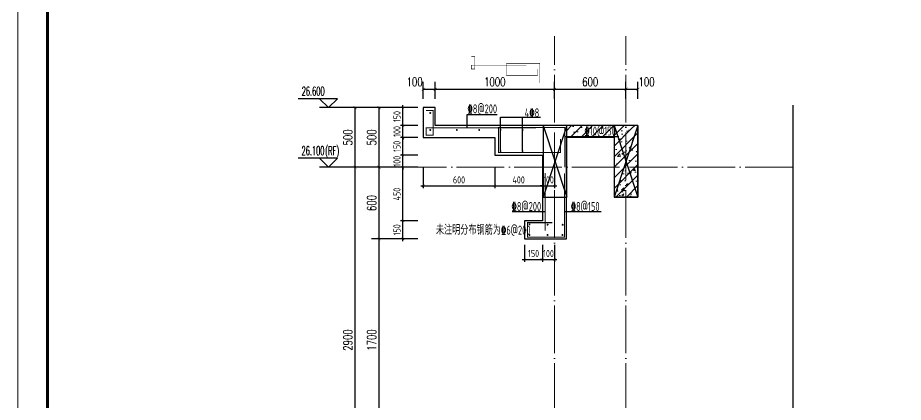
# Model space of a CAD drawing. Extents: x -1307975 to -76406, y -96289 to 379359.
# Drawn here: x -619278 to -611853, y 273608 to 276835 of the extents above; entities that cross this region are included whole.
import ezdxf

# ---------------------------------------------------------------- set-up
doc = ezdxf.new("R2010")
doc.units = 0
doc.header["$LTSCALE"] = 1000
doc.linetypes.add('DOTE', pattern=[2.42, 2, -0.2, 0.02, -0.2])
doc.layers.get('0').update_dxf_attribs({"linetype": 'CONTINUOUS'})
doc.layers.get('DEFPOINTS').update_dxf_attribs({"linetype": 'CONTINUOUS'})
for name, color, linetype in [('DIM', 2, 'CONTINUOUS'), ('DIM_ELEV', 3, 'CONTINUOUS'), ('DIM_SYMB', 3, 'CONTINUOUS'), ('PUB_DIM', 3, 'CONTINUOUS'), ('PUB_TEXT', 2, 'CONTINUOUS'), ('REIN', 6, 'CONTINUOUS'), ('S-大样-砼线', 7, 'CONTINUOUS'), ('S-引出线', 40, 'CONTINUOUS'), ('TEXT', 2, 'CONTINUOUS'), ('WALL', 5, 'CONTINUOUS')]:
    doc.layers.add(name, color=color, linetype=linetype)
for name, color, linetype, lineweight in [('DOTE', 19, 'DOTE', 9), ('PUB_HATCH', 8, 'CONTINUOUS', 9), ('图框', 9, 'CONTINUOUS', 18)]:
    doc.layers.add(name, color=color, linetype=linetype, lineweight=lineweight)
doc.styles.add('_TCH_DIM', font='SIMPLEX.shx', dxfattribs={"width": 0.7, "bigfont": 'GBCBIG.shx'})
doc.styles.add('_TCH_DIM_T3', font='SIMPLEX', dxfattribs={"width": 0.705882, "bigfont": 'GBCBIG'})
doc.styles.add('TSSD_DIMENSION', font='Tssdeng.shx', dxfattribs={"width": 0.7, "bigfont": 'tssdchn.shx'})
doc.styles.add('TSSD_REIN', font='tssdeng.shx', dxfattribs={"width": 0.7, "height": 300, "bigfont": 'tssdchn.shx'})
doc.dimstyles.new('_TCH_ARCH&&25', dxfattribs={"dimtxt": 74.375, "dimasz": 25, "dimexe": 62.5, "dimexo": 75, "dimgap": 25, "dimtad": 1, "dimdec": 0, "dimzin": 0, "dimdsep": 46, "dimtxsty": '_TCH_DIM_T3', "dimblk": 'ARCHTICK', "dimcen": 0.09, "dimclrt": 7, "dimazin": 0, "dimtfac": 1, "dimtdec": 0, "dimtix": 1, "dimtmove": 2, "dimatfit": 3, "dimldrblk": 'ARCHTICK', "dimfxl": 1, "dimtolj": 1, "dimtzin": 0, "dimarcsym": 0})
doc.dimstyles.new('TSSD_20_20', dxfattribs={"dimtxt": 60, "dimasz": 20, "dimexe": 20, "dimexo": 50, "dimgap": 20, "dimtad": 1, "dimdec": 0, "dimzin": 0, "dimdsep": 46, "dimtxsty": 'TSSD_DIMENSION', "dimblk": 'ARCHTICK', "dimblk1": 'ARCHTICK', "dimblk2": 'ARCHTICK', "dimcen": 0, "dimdle": 20, "dimclrt": 7, "dimadec": 0, "dimazin": 0, "dimtfac": 1, "dimtdec": 0, "dimtix": 1, "dimtmove": 2, "dimatfit": 3, "dimfxl": 1, "dimtolj": 1, "dimtzin": 0, "dimarcsym": 0})
pattern_1 = [(45, (-1182008.505, 426623.756), (-44.194174, 44.194174), []), (50, (-1182008.5, 426623.76), (179.315046, -15.688034), [18.75, -206.25]), (355, (-1182008.5, 426623.76), (-34.687833, 188.048033), [15, -165]), (100.4514, (-1181993.56, 426622.45), (144.627345, 172.359886), [15.93505, -175.28553]), (46.1842, (-1182008.5, 426673.76), (266.81026, -41.37975), [28.125, -309.375]), (96.6356, (-1181986.27, 426670.3), (233.66568, 243.52947), [23.90257, -262.92825]), (351.1842, (-1182008.5, 426673.76), (233.66549, 243.52965), [22.5, -247.5]), (21, (-1181983.5, 426661.26), (149.226763, -100.654723), [18.75, -206.25]), (326, (-1181983.5, 426661.26), (60.828833, 181.28751), [15, -165]), (71.4514, (-1181971.07, 426652.87), (210.055657, 80.632624), [15.93505, -175.28553]), (37.5, (-1182008.505, 426623.756), (3.039964, 83.2234635), [0, -163, 0, -167.5, 0, -165.625]), (7.5, (-1182008.505, 426623.76), (65.767384, 98.602928), [0, -95.5, 0, -159.25, 0, -63.125]), (327.5, (-1182064.255, 426623.756), (133.455609, -5.638718), [0, -62.5, 0, -195, 0, -258.75]), (317.5, (-1182089.25, 426623.76), (145.796542, 25.026246), [0, -81.25, 0, -129.5, 0, -183.75])]

# ---------------------------------------------------------------- blocks, each defined once
blk = doc.blocks.new('GFDDDDRG')
at = {"layer": '图框'}
blk.add_lwpolyline([(923310, -107437), (923310, -159999), (893610, -159999), (893610, -107437)], close=True, dxfattribs=at)
blk.add_lwpolyline([(923310, -107437), (923310, -159999), (893610, -159999), (893610, -107437)], close=True, dxfattribs=at)
at = {"layer": '图框', "const_width": 50}
blk.add_lwpolyline([(894110, -159499), (922810, -159499), (922810, -108687), (894110, -108687)], close=True, dxfattribs=at)
blk = doc.blocks.new('_ArchTick')
at = {"color": 0, "linetype": 'ByBlock', "const_width": 0.15}
blk.add_lwpolyline([(-0.5, -0.5), (0.5, 0.5)], dxfattribs=at)
blk = doc.blocks.new('*D2547')
at = {"layer": 'DEFPOINTS', "color": 0, "transparency": 16777216}
for p in [(-615027.9, 274980.7), (-614877.9, 274980.7), (-614877.9, 274807)]:
    blk.add_point(p, dxfattribs=at)
at = {"layer": 'DIM', "color": 0, "lineweight": -2, "transparency": 16777216}
for p, q in [((-615027.9, 274930.7), (-615027.9, 274787)), ((-614877.9, 274930.7), (-614877.9, 274787)), ((-615047.9, 274807), (-614857.9, 274807))]:
    blk.add_line(p, q, dxfattribs=at)
at = {"layer": 'DIM', "color": 0, "lineweight": -2, "transparency": 16777216, "xscale": 20, "yscale": 20, "zscale": 20, "rotation": 180}
blk.add_blockref('_ArchTick', (-615027.9, 274807), dxfattribs=at)
at = {"layer": 'DIM', "color": 0, "lineweight": -2, "transparency": 16777216, "xscale": 20, "yscale": 20, "zscale": 20}
blk.add_blockref('_ArchTick', (-614877.9, 274807), dxfattribs=at)
at = {"layer": 'DIM', "color": 7, "transparency": 16777216, "insert": (-614952.9, 274857), "char_height": 60, "attachment_point": 5, "style": 'TSSD_DIMENSION'}
blk.add_mtext('\\A1;150', dxfattribs=at)
blk = doc.blocks.new('*D2548')
at = {"layer": 'DEFPOINTS', "color": 0, "transparency": 16777216}
for p in [(-614877.9, 274980.7), (-614777.9, 274980.7), (-614777.9, 274807)]:
    blk.add_point(p, dxfattribs=at)
at = {"layer": 'DIM', "color": 0, "lineweight": -2, "transparency": 16777216}
for p, q in [((-614877.9, 274930.7), (-614877.9, 274787)), ((-614777.9, 274930.7), (-614777.9, 274787)), ((-614877.9, 274807), (-614897.9, 274807)), ((-614877.9, 274807), (-614777.9, 274807)), ((-614777.9, 274807), (-614757.9, 274807))]:
    blk.add_line(p, q, dxfattribs=at)
at = {"layer": 'DIM', "color": 0, "lineweight": -2, "transparency": 16777216, "xscale": 20, "yscale": 20, "zscale": 20}
blk.add_blockref('_ArchTick', (-614877.9, 274807), dxfattribs=at)
at = {"layer": 'DIM', "color": 0, "lineweight": -2, "transparency": 16777216, "xscale": 20, "yscale": 20, "zscale": 20, "rotation": 180}
blk.add_blockref('_ArchTick', (-614777.9, 274807), dxfattribs=at)
at = {"layer": 'DIM', "color": 7, "transparency": 16777216, "insert": (-614827.9, 274857), "char_height": 60, "attachment_point": 5, "style": 'TSSD_DIMENSION'}
blk.add_mtext('\\A1;100', dxfattribs=at)
blk = doc.blocks.new('*D2549')
at = {"layer": 'DEFPOINTS', "color": 0, "transparency": 16777216}
for p in [(-615777.9, 276234.9), (-615877.9, 276080.7), (-615777.9, 276080.7)]:
    blk.add_point(p, dxfattribs=at)
at = {"layer": 'PUB_DIM', "color": 0, "lineweight": -2, "transparency": 16777216}
for p, q in [((-615877.9, 276155.7), (-615877.9, 276297.4)), ((-615777.9, 276155.7), (-615777.9, 276297.4)), ((-615877.9, 276234.9), (-615777.9, 276234.9))]:
    blk.add_line(p, q, dxfattribs=at)
at = {"layer": 'PUB_DIM', "color": 0, "lineweight": -2, "transparency": 16777216, "xscale": 25, "yscale": 25, "zscale": 25, "rotation": 180}
blk.add_blockref('_ArchTick', (-615877.9, 276234.9), dxfattribs=at)
at = {"layer": 'PUB_DIM', "color": 0, "lineweight": -2, "transparency": 16777216, "xscale": 25, "yscale": 25, "zscale": 25}
blk.add_blockref('_ArchTick', (-615777.9, 276234.9), dxfattribs=at)
at = {"layer": 'PUB_DIM', "color": 7, "transparency": 16777216, "insert": (-615950.3, 276297.1), "char_height": 74.38, "attachment_point": 5, "style": '_TCH_DIM_T3'}
blk.add_mtext('\\A1;100', dxfattribs=at)
blk = doc.blocks.new('*D2550')
at = {"layer": 'DEFPOINTS', "color": 0, "transparency": 16777216}
for p in [(-614777.9, 276234.9), (-615777.9, 276080.7), (-614777.9, 276080.7)]:
    blk.add_point(p, dxfattribs=at)
at = {"layer": 'PUB_DIM', "color": 0, "lineweight": -2, "transparency": 16777216}
for p, q in [((-615777.9, 276155.7), (-615777.9, 276297.4)), ((-614777.9, 276155.7), (-614777.9, 276297.4)), ((-615777.9, 276234.9), (-614777.9, 276234.9))]:
    blk.add_line(p, q, dxfattribs=at)
at = {"layer": 'PUB_DIM', "color": 0, "lineweight": -2, "transparency": 16777216, "xscale": 25, "yscale": 25, "zscale": 25, "rotation": 180}
blk.add_blockref('_ArchTick', (-615777.9, 276234.9), dxfattribs=at)
at = {"layer": 'PUB_DIM', "color": 0, "lineweight": -2, "transparency": 16777216, "xscale": 25, "yscale": 25, "zscale": 25}
blk.add_blockref('_ArchTick', (-614777.9, 276234.9), dxfattribs=at)
at = {"layer": 'PUB_DIM', "color": 7, "transparency": 16777216, "insert": (-615277.9, 276297.1), "char_height": 74.38, "attachment_point": 5, "style": '_TCH_DIM_T3'}
blk.add_mtext('\\A1;1000', dxfattribs=at)
blk = doc.blocks.new('*D2551')
at = {"layer": 'DEFPOINTS', "color": 0, "transparency": 16777216}
for p in [(-614177.9, 276234.9), (-614777.9, 276080.7), (-614177.9, 276080.7)]:
    blk.add_point(p, dxfattribs=at)
at = {"layer": 'PUB_DIM', "color": 0, "lineweight": -2, "transparency": 16777216}
for p, q in [((-614777.9, 276155.7), (-614777.9, 276297.4)), ((-614177.9, 276155.7), (-614177.9, 276297.4)), ((-614777.9, 276234.9), (-614177.9, 276234.9))]:
    blk.add_line(p, q, dxfattribs=at)
at = {"layer": 'PUB_DIM', "color": 0, "lineweight": -2, "transparency": 16777216, "xscale": 25, "yscale": 25, "zscale": 25, "rotation": 180}
blk.add_blockref('_ArchTick', (-614777.9, 276234.9), dxfattribs=at)
at = {"layer": 'PUB_DIM', "color": 0, "lineweight": -2, "transparency": 16777216, "xscale": 25, "yscale": 25, "zscale": 25}
blk.add_blockref('_ArchTick', (-614177.9, 276234.9), dxfattribs=at)
at = {"layer": 'PUB_DIM', "color": 7, "transparency": 16777216, "insert": (-614477.9, 276297.1), "char_height": 74.38, "attachment_point": 5, "style": '_TCH_DIM_T3'}
blk.add_mtext('\\A1;600', dxfattribs=at)
blk = doc.blocks.new('*D2552')
at = {"layer": 'DEFPOINTS', "color": 0, "transparency": 16777216}
for p in [(-614077.9, 276234.9), (-614177.9, 276080.7), (-614077.9, 276080.7)]:
    blk.add_point(p, dxfattribs=at)
at = {"layer": 'PUB_DIM', "color": 0, "lineweight": -2, "transparency": 16777216}
for p, q in [((-614177.9, 276155.7), (-614177.9, 276297.4)), ((-614077.9, 276155.7), (-614077.9, 276297.4)), ((-614177.9, 276234.9), (-614077.9, 276234.9))]:
    blk.add_line(p, q, dxfattribs=at)
at = {"layer": 'PUB_DIM', "color": 0, "lineweight": -2, "transparency": 16777216, "xscale": 25, "yscale": 25, "zscale": 25, "rotation": 180}
blk.add_blockref('_ArchTick', (-614177.9, 276234.9), dxfattribs=at)
at = {"layer": 'PUB_DIM', "color": 0, "lineweight": -2, "transparency": 16777216, "xscale": 25, "yscale": 25, "zscale": 25}
blk.add_blockref('_ArchTick', (-614077.9, 276234.9), dxfattribs=at)
at = {"layer": 'PUB_DIM', "color": 7, "transparency": 16777216, "insert": (-614005.5, 276297.1), "char_height": 74.38, "attachment_point": 5, "style": '_TCH_DIM_T3'}
blk.add_mtext('\\A1;100', dxfattribs=at)
blk = doc.blocks.new('*D2553')
at = {"layer": 'DEFPOINTS', "color": 0, "transparency": 16777216}
for p in [(-615877.9, 275630.7), (-615277.9, 275630.7), (-615277.9, 275424.3)]:
    blk.add_point(p, dxfattribs=at)
at = {"layer": 'DIM', "color": 0, "lineweight": -2, "transparency": 16777216}
for p, q in [((-615877.9, 275580.7), (-615877.9, 275404.3)), ((-615277.9, 275580.7), (-615277.9, 275404.3)), ((-615897.9, 275424.3), (-615257.9, 275424.3))]:
    blk.add_line(p, q, dxfattribs=at)
at = {"layer": 'DIM', "color": 0, "lineweight": -2, "transparency": 16777216, "xscale": 20, "yscale": 20, "zscale": 20, "rotation": 180}
blk.add_blockref('_ArchTick', (-615877.9, 275424.3), dxfattribs=at)
at = {"layer": 'DIM', "color": 0, "lineweight": -2, "transparency": 16777216, "xscale": 20, "yscale": 20, "zscale": 20}
blk.add_blockref('_ArchTick', (-615277.9, 275424.3), dxfattribs=at)
at = {"layer": 'DIM', "color": 7, "transparency": 16777216, "insert": (-615577.9, 275474.3), "char_height": 60, "attachment_point": 5, "style": 'TSSD_DIMENSION'}
blk.add_mtext('\\A1;600', dxfattribs=at)
blk = doc.blocks.new('*D2554')
at = {"layer": 'DEFPOINTS', "color": 0, "transparency": 16777216}
for p in [(-615277.9, 275630.7), (-614877.9, 275630.7), (-614877.9, 275424.3)]:
    blk.add_point(p, dxfattribs=at)
at = {"layer": 'DIM', "color": 0, "lineweight": -2, "transparency": 16777216}
for p, q in [((-615277.9, 275580.7), (-615277.9, 275404.3)), ((-614877.9, 275580.7), (-614877.9, 275404.3)), ((-615297.9, 275424.3), (-614857.9, 275424.3))]:
    blk.add_line(p, q, dxfattribs=at)
at = {"layer": 'DIM', "color": 0, "lineweight": -2, "transparency": 16777216, "xscale": 20, "yscale": 20, "zscale": 20, "rotation": 180}
blk.add_blockref('_ArchTick', (-615277.9, 275424.3), dxfattribs=at)
at = {"layer": 'DIM', "color": 0, "lineweight": -2, "transparency": 16777216, "xscale": 20, "yscale": 20, "zscale": 20}
blk.add_blockref('_ArchTick', (-614877.9, 275424.3), dxfattribs=at)
at = {"layer": 'DIM', "color": 7, "transparency": 16777216, "insert": (-615077.9, 275474.3), "char_height": 60, "attachment_point": 5, "style": 'TSSD_DIMENSION'}
blk.add_mtext('\\A1;400', dxfattribs=at)
blk = doc.blocks.new('*D2555')
at = {"layer": 'DEFPOINTS', "color": 0, "transparency": 16777216}
for p in [(-614877.9, 275630.7), (-614777.9, 275630.7), (-614777.9, 275424.3)]:
    blk.add_point(p, dxfattribs=at)
at = {"layer": 'DIM', "color": 0, "lineweight": -2, "transparency": 16777216}
for p, q in [((-614877.9, 275580.7), (-614877.9, 275404.3)), ((-614777.9, 275580.7), (-614777.9, 275404.3)), ((-614877.9, 275424.3), (-614897.9, 275424.3)), ((-614877.9, 275424.3), (-614777.9, 275424.3)), ((-614777.9, 275424.3), (-614757.9, 275424.3))]:
    blk.add_line(p, q, dxfattribs=at)
at = {"layer": 'DIM', "color": 0, "lineweight": -2, "transparency": 16777216, "xscale": 20, "yscale": 20, "zscale": 20}
blk.add_blockref('_ArchTick', (-614877.9, 275424.3), dxfattribs=at)
at = {"layer": 'DIM', "color": 0, "lineweight": -2, "transparency": 16777216, "xscale": 20, "yscale": 20, "zscale": 20, "rotation": 180}
blk.add_blockref('_ArchTick', (-614777.9, 275424.3), dxfattribs=at)
at = {"layer": 'DIM', "color": 7, "transparency": 16777216, "insert": (-614827.9, 275474.3), "char_height": 60, "attachment_point": 5, "style": 'TSSD_DIMENSION'}
blk.add_mtext('\\A1;100', dxfattribs=at)
blk = doc.blocks.new('*D2558')
at = {"layer": 'DEFPOINTS', "color": 0, "transparency": 16777216}
for p in [(-616048.1, 276080.7), (-615873.5, 276080.7), (-615873.5, 275930.7)]:
    blk.add_point(p, dxfattribs=at)
at = {"layer": 'DIM', "color": 0, "lineweight": -2, "transparency": 16777216}
for p, q in [((-615923.5, 276080.7), (-616068.1, 276080.7)), ((-616048.1, 275910.7), (-616048.1, 276100.7)), ((-615923.5, 275930.7), (-616068.1, 275930.7))]:
    blk.add_line(p, q, dxfattribs=at)
at = {"layer": 'DIM', "color": 0, "lineweight": -2, "transparency": 16777216, "xscale": 20, "yscale": 20, "zscale": 20}
for p, rotation in [((-616048.1, 276080.7), 90), ((-616048.1, 275930.7), 270)]:
    blk.add_blockref('_ArchTick', p, dxfattribs=dict(at, rotation=rotation))
at = {"layer": 'DIM', "color": 7, "transparency": 16777216, "insert": (-616098.1, 276005.7), "char_height": 60, "attachment_point": 5, "rotation": 90, "style": 'TSSD_DIMENSION'}
blk.add_mtext('\\A1;150', dxfattribs=at)
blk = doc.blocks.new('*D2559')
at = {"layer": 'DEFPOINTS', "color": 0, "transparency": 16777216}
for p in [(-616048.1, 275830.7), (-615873.5, 275830.7), (-615873.5, 275680.7)]:
    blk.add_point(p, dxfattribs=at)
at = {"layer": 'DIM', "color": 0, "lineweight": -2, "transparency": 16777216}
for p, q in [((-616048.1, 275660.7), (-616048.1, 275850.7)), ((-615923.5, 275830.7), (-616068.1, 275830.7)), ((-615923.5, 275680.7), (-616068.1, 275680.7))]:
    blk.add_line(p, q, dxfattribs=at)
at = {"layer": 'DIM', "color": 0, "lineweight": -2, "transparency": 16777216, "xscale": 20, "yscale": 20, "zscale": 20}
for p, rotation in [((-616048.1, 275830.7), 90), ((-616048.1, 275680.7), 270)]:
    blk.add_blockref('_ArchTick', p, dxfattribs=dict(at, rotation=rotation))
at = {"layer": 'DIM', "color": 7, "transparency": 16777216, "insert": (-616098.1, 275755.7), "char_height": 60, "attachment_point": 5, "rotation": 90, "style": 'TSSD_DIMENSION'}
blk.add_mtext('\\A1;150', dxfattribs=at)
blk = doc.blocks.new('*D2560')
at = {"layer": 'DEFPOINTS', "color": 0, "transparency": 16777216}
for p in [(-616048.1, 275680.7), (-615873.5, 275680.7), (-615873.5, 275580.7)]:
    blk.add_point(p, dxfattribs=at)
at = {"layer": 'DIM', "color": 0, "lineweight": -2, "transparency": 16777216}
for p, q in [((-616048.1, 275680.7), (-616048.1, 275700.7)), ((-615923.5, 275680.7), (-616068.1, 275680.7)), ((-616048.1, 275580.7), (-616048.1, 275680.7)), ((-615923.5, 275580.7), (-616068.1, 275580.7)), ((-616048.1, 275580.7), (-616048.1, 275560.7))]:
    blk.add_line(p, q, dxfattribs=at)
at = {"layer": 'DIM', "color": 0, "lineweight": -2, "transparency": 16777216, "xscale": 20, "yscale": 20, "zscale": 20}
for p, rotation in [((-616048.1, 275680.7), 270), ((-616048.1, 275580.7), 90)]:
    blk.add_blockref('_ArchTick', p, dxfattribs=dict(at, rotation=rotation))
at = {"layer": 'DIM', "color": 7, "transparency": 16777216, "insert": (-616098.1, 275630.7), "char_height": 60, "attachment_point": 5, "rotation": 90, "style": 'TSSD_DIMENSION'}
blk.add_mtext('\\A1;100', dxfattribs=at)
blk = doc.blocks.new('*D2561')
at = {"layer": 'DEFPOINTS', "color": 0, "transparency": 16777216}
for p in [(-616048.1, 275580.7), (-615873.5, 275580.7), (-615873.5, 275130.7)]:
    blk.add_point(p, dxfattribs=at)
at = {"layer": 'DIM', "color": 0, "lineweight": -2, "transparency": 16777216}
for p, q in [((-615923.5, 275580.7), (-616068.1, 275580.7)), ((-616048.1, 275110.7), (-616048.1, 275600.7)), ((-615923.5, 275130.7), (-616068.1, 275130.7))]:
    blk.add_line(p, q, dxfattribs=at)
at = {"layer": 'DIM', "color": 0, "lineweight": -2, "transparency": 16777216, "xscale": 20, "yscale": 20, "zscale": 20}
for p, rotation in [((-616048.1, 275580.7), 90), ((-616048.1, 275130.7), 270)]:
    blk.add_blockref('_ArchTick', p, dxfattribs=dict(at, rotation=rotation))
at = {"layer": 'DIM', "color": 7, "transparency": 16777216, "insert": (-616098.1, 275355.7), "char_height": 60, "attachment_point": 5, "rotation": 90, "style": 'TSSD_DIMENSION'}
blk.add_mtext('\\A1;450', dxfattribs=at)
blk = doc.blocks.new('*D2562')
at = {"layer": 'DEFPOINTS', "color": 0, "transparency": 16777216}
for p in [(-616048.1, 275130.7), (-615873.5, 275130.7), (-615873.5, 274980.7)]:
    blk.add_point(p, dxfattribs=at)
at = {"layer": 'DIM', "color": 0, "lineweight": -2, "transparency": 16777216}
for p, q in [((-615923.5, 275130.7), (-616068.1, 275130.7)), ((-616048.1, 274960.7), (-616048.1, 275150.7)), ((-615923.5, 274980.7), (-616068.1, 274980.7))]:
    blk.add_line(p, q, dxfattribs=at)
at = {"layer": 'DIM', "color": 0, "lineweight": -2, "transparency": 16777216, "xscale": 20, "yscale": 20, "zscale": 20}
for p, rotation in [((-616048.1, 275130.7), 90), ((-616048.1, 274980.7), 270)]:
    blk.add_blockref('_ArchTick', p, dxfattribs=dict(at, rotation=rotation))
at = {"layer": 'DIM', "color": 7, "transparency": 16777216, "insert": (-616098.1, 275055.7), "char_height": 60, "attachment_point": 5, "rotation": 90, "style": 'TSSD_DIMENSION'}
blk.add_mtext('\\A1;150', dxfattribs=at)
blk = doc.blocks.new('*D2596')
at = {"layer": 'DEFPOINTS', "color": 0, "transparency": 16777216}
for p in [(-616248.1, 274980.7), (-615948.1, 274980.7), (-615948.1, 273280.7)]:
    blk.add_point(p, dxfattribs=at)
at = {"layer": 'PUB_DIM', "color": 0, "lineweight": -2, "transparency": 16777216}
for p, q in [((-616023.1, 274980.7), (-616310.6, 274980.7)), ((-616248.1, 273280.7), (-616248.1, 274980.7)), ((-616023.1, 273280.7), (-616310.6, 273280.7))]:
    blk.add_line(p, q, dxfattribs=at)
at = {"layer": 'PUB_DIM', "color": 0, "lineweight": -2, "transparency": 16777216, "xscale": 25, "yscale": 25, "zscale": 25}
for p, rotation in [((-616248.1, 274980.7), 90), ((-616248.1, 273280.7), 270)]:
    blk.add_blockref('_ArchTick', p, dxfattribs=dict(at, rotation=rotation))
at = {"layer": 'PUB_DIM', "color": 7, "transparency": 16777216, "insert": (-616310.3, 274130.7), "char_height": 74.38, "attachment_point": 5, "rotation": 90, "style": '_TCH_DIM_T3'}
blk.add_mtext('\\A1;1700', dxfattribs=at)
blk = doc.blocks.new('*D2597')
at = {"layer": 'DEFPOINTS', "color": 0, "transparency": 16777216}
for p in [(-616248.1, 275580.7), (-615948.1, 275580.7), (-615948.1, 274980.7)]:
    blk.add_point(p, dxfattribs=at)
at = {"layer": 'PUB_DIM', "color": 0, "lineweight": -2, "transparency": 16777216}
for p, q in [((-616023.1, 275580.7), (-616310.6, 275580.7)), ((-616248.1, 274980.7), (-616248.1, 275580.7)), ((-616023.1, 274980.7), (-616310.6, 274980.7))]:
    blk.add_line(p, q, dxfattribs=at)
at = {"layer": 'PUB_DIM', "color": 0, "lineweight": -2, "transparency": 16777216, "xscale": 25, "yscale": 25, "zscale": 25}
for p, rotation in [((-616248.1, 275580.7), 90), ((-616248.1, 274980.7), 270)]:
    blk.add_blockref('_ArchTick', p, dxfattribs=dict(at, rotation=rotation))
at = {"layer": 'PUB_DIM', "color": 7, "transparency": 16777216, "insert": (-616310.3, 275280.7), "char_height": 74.38, "attachment_point": 5, "rotation": 90, "style": '_TCH_DIM_T3'}
blk.add_mtext('\\A1;600', dxfattribs=at)
blk = doc.blocks.new('*D2598')
at = {"layer": 'DEFPOINTS', "color": 0, "transparency": 16777216}
for p in [(-616248.1, 276080.7), (-615948.1, 276080.7), (-615948.1, 275580.7)]:
    blk.add_point(p, dxfattribs=at)
at = {"layer": 'PUB_DIM', "color": 0, "lineweight": -2, "transparency": 16777216}
for p, q in [((-616023.1, 276080.7), (-616310.6, 276080.7)), ((-616248.1, 275580.7), (-616248.1, 276080.7)), ((-616023.1, 275580.7), (-616310.6, 275580.7))]:
    blk.add_line(p, q, dxfattribs=at)
at = {"layer": 'PUB_DIM', "color": 0, "lineweight": -2, "transparency": 16777216, "xscale": 25, "yscale": 25, "zscale": 25}
for p, rotation in [((-616248.1, 276080.7), 90), ((-616248.1, 275580.7), 270)]:
    blk.add_blockref('_ArchTick', p, dxfattribs=dict(at, rotation=rotation))
at = {"layer": 'PUB_DIM', "color": 7, "transparency": 16777216, "insert": (-616310.3, 275830.7), "char_height": 74.38, "attachment_point": 5, "rotation": 90, "style": '_TCH_DIM_T3'}
blk.add_mtext('\\A1;500', dxfattribs=at)
blk = doc.blocks.new('*D2605')
at = {"layer": 'DEFPOINTS', "color": 0, "transparency": 16777216}
for p in [(-616448.1, 275580.7), (-615948.1, 275580.7), (-615948.1, 272680.7)]:
    blk.add_point(p, dxfattribs=at)
at = {"layer": 'PUB_DIM', "color": 0, "lineweight": -2, "transparency": 16777216}
for p, q in [((-616023.1, 275580.7), (-616510.6, 275580.7)), ((-616448.1, 272680.7), (-616448.1, 275580.7)), ((-616023.1, 272680.7), (-616510.6, 272680.7))]:
    blk.add_line(p, q, dxfattribs=at)
at = {"layer": 'PUB_DIM', "color": 0, "lineweight": -2, "transparency": 16777216, "xscale": 25, "yscale": 25, "zscale": 25}
for p, rotation in [((-616448.1, 275580.7), 90), ((-616448.1, 272680.7), 270)]:
    blk.add_blockref('_ArchTick', p, dxfattribs=dict(at, rotation=rotation))
at = {"layer": 'PUB_DIM', "color": 7, "transparency": 16777216, "insert": (-616510.3, 274130.7), "char_height": 74.38, "attachment_point": 5, "rotation": 90, "style": '_TCH_DIM_T3'}
blk.add_mtext('\\A1;2900', dxfattribs=at)
blk = doc.blocks.new('*D2606')
at = {"layer": 'DEFPOINTS', "color": 0, "transparency": 16777216}
for p in [(-616448.1, 276080.7), (-615948.1, 276080.7), (-615948.1, 275580.7)]:
    blk.add_point(p, dxfattribs=at)
at = {"layer": 'PUB_DIM', "color": 0, "lineweight": -2, "transparency": 16777216}
for p, q in [((-616023.1, 276080.7), (-616510.6, 276080.7)), ((-616448.1, 275580.7), (-616448.1, 276080.7)), ((-616023.1, 275580.7), (-616510.6, 275580.7))]:
    blk.add_line(p, q, dxfattribs=at)
at = {"layer": 'PUB_DIM', "color": 0, "lineweight": -2, "transparency": 16777216, "xscale": 25, "yscale": 25, "zscale": 25}
for p, rotation in [((-616448.1, 276080.7), 90), ((-616448.1, 275580.7), 270)]:
    blk.add_blockref('_ArchTick', p, dxfattribs=dict(at, rotation=rotation))
at = {"layer": 'PUB_DIM', "color": 7, "transparency": 16777216, "insert": (-616510.3, 275830.7), "char_height": 74.38, "attachment_point": 5, "rotation": 90, "style": '_TCH_DIM_T3'}
blk.add_mtext('\\A1;500', dxfattribs=at)
blk = doc.blocks.new('A$C554E5645')
at = {"layer": 'REIN'}
for points in [[(382.1, 1518.4, 4.5, 4.5, 0), (412.4, 1518.4, 4.5, 4.5, 0), (412.4, 1415.2, 4.5, 4.5, 0), (383.2, 1415.2, 4.5, 4.5, 0), (383.2, 1446.3, 4.5, 4.5, 0), (843.2, 1446.3, 4.5, 4.5, 0)], [(2.2, 1065.9, 9, 9, 0), (62.7, 1065.9, 9, 9, 0), (62.7, 859.6, 9, 9, 0), (4.5, 859.6, 9, 9, 0), (4.5, 921.8, 9, 9, 0), (924.4, 921.8, 9, 9, 0)], [(1063.2, 125, 9, 9, 0), (854.1, 125, 9, 9, 0), (854.1, 4.5, 9, 9, 0), (1164.3, 4.5, 9, 9, 0), (1164.3, 539.4, 9, 9, 0)], [(1002.3, 542.3, 9, 9, 0), (1002.3, 57.2, 9, 9, 0)]]:
    blk.add_lwpolyline(points, format="xyseb", dxfattribs=at)
for points, const_width in [([(957.2, 1296.4), (957.2, 1462.6), (678, 1462.6), (678, 1358.4), (938.1, 1358.4), (938.1, 1414.8)], 4.5), ([(1168.1, 590.4), (1168.1, 922.8), (609.8, 922.8), (609.8, 714.5), (1130.1, 714.5), (1130.1, 827.2)], 9)]:
    blk.add_lwpolyline(points, dxfattribs=dict(at, const_width=const_width))
at = {"layer": 'REIN', "const_width": 8}
for points in [[(34.7, 1045.7, 1), (42.7, 1045.7, 1)], [(34.7, 903.2, 1), (42.7, 903.2, 1)], [(257.7, 903.2, 1), (265.7, 903.2, 1)], [(445.1, 903.2, 1), (453.1, 903.2, 1)], [(624.1, 903.2, 1), (632.1, 903.2, 1)], [(808.9, 903.2, 1), (816.9, 903.2, 1)], [(623.7, 725.8, 1), (631.7, 725.8, 1)], [(807.7, 725.8, 1), (815.7, 725.8, 1)], [(866.8, 110.6, 1), (874.8, 110.6, 1)], [(1018.7, 108, 1), (1026.7, 108, 1)], [(1144.8, 108, 1), (1152.8, 108, 1)], [(866.8, 21.8, 1), (874.8, 21.8, 1)], [(1018.7, 21.8, 1), (1026.7, 21.8, 1)], [(1142.4, 21.8, 1), (1150.4, 21.8, 1)]]:
    blk.add_lwpolyline(points, format="xyb", close=True, dxfattribs=at)
at = {"layer": 'S-大样-砼线'}
for p, q in [((984.3, 940.4), (1184.3, 340.3)), ((1184.3, 940.4), (984.3, 340.3))]:
    blk.add_line(p, q, dxfattribs=at)
blk.add_lwpolyline([(1184.3, 940.4), (984.3, 940.4), (984.3, 340.3), (1184.3, 340.3)], close=True, dxfattribs=at)
at = {"layer": 'S-引出线'}
for p, q in [((347.1, 921.8), (347.1, 1033.5)), ((347.1, 1033.5), (598.5, 1033.5)), ((627.7, 725.8), (627.7, 1010.5)), ((627.7, 1010.5), (963.3, 1010.5)), ((811.7, 725.8), (811.7, 1010.5)), ((726.4, 218.4), (1002.3, 218.4)), ((1164.3, 218.4), (1472, 218.4))]:
    blk.add_line(p, q, dxfattribs=at)
blk.add_lwpolyline([(1168.1, 849.5), (1619.3, 849.5)], dxfattribs=at)
at = {"layer": 'TEXT', "style": 'TSSD_REIN', "width": 0.7}
for s, p in [('%%1328@200', (350.3, 1042.7)), ('4%%1328', (830.4, 1009.4)), ('%%13210@150', (1331, 856.9)), ('%%1328@200', (719.6, 223.6)), ('%%1328@150', (1216.5, 223.6)), ('未注明分布钢筋为%%1326@200', (85.6, 25))]:
    blk.add_text(s, height=75, rotation=0, dxfattribs=at).set_placement(p)
blk = doc.blocks.new('*D3399')
at = {"layer": 'DEFPOINTS', "color": 0, "transparency": 16777216}
for p in [(-616048.1, 275930.7), (-615873.5, 275930.7), (-615873.5, 275830.7)]:
    blk.add_point(p, dxfattribs=at)
at = {"layer": 'DIM', "color": 0, "lineweight": -2, "transparency": 16777216}
for p, q in [((-615923.5, 275930.7), (-616068.1, 275930.7)), ((-616048.1, 275930.7), (-616048.1, 275950.7)), ((-616048.1, 275830.7), (-616048.1, 275930.7)), ((-615923.5, 275830.7), (-616068.1, 275830.7)), ((-616048.1, 275830.7), (-616048.1, 275810.7))]:
    blk.add_line(p, q, dxfattribs=at)
at = {"layer": 'DIM', "color": 0, "lineweight": -2, "transparency": 16777216, "xscale": 20, "yscale": 20, "zscale": 20}
for p, rotation in [((-616048.1, 275930.7), 270), ((-616048.1, 275830.7), 90)]:
    blk.add_blockref('_ArchTick', p, dxfattribs=dict(at, rotation=rotation))
at = {"layer": 'DIM', "color": 7, "transparency": 16777216, "insert": (-616098.1, 275880.7), "char_height": 60, "attachment_point": 5, "rotation": 90, "style": 'TSSD_DIMENSION'}
blk.add_mtext('\\A1;100', dxfattribs=at)

msp = doc.modelspace()

# ---------------------------------------------------------------- hatches: boundary and pattern name
at = {"layer": 'PUB_HATCH'}
h = msp.add_hatch(dxfattribs=at)
h.set_pattern_fill('钢筋混凝土', color=256, scale=25, style=0)
h.set_pattern_definition(pattern_1)
h.paths.add_polyline_path([(-614677.91, 275930.72), (-614677.91, 275830.72), (-614277.91, 275830.72), (-614077.91, 275930.72)])
h = msp.add_hatch(dxfattribs=at)
h.set_pattern_fill('钢筋混凝土', color=256, scale=25, style=0)
h.set_pattern_definition(pattern_1)
h.paths.add_polyline_path([(-614077.91, 275930.72), (-614277.91, 275830.72), (-614277.91, 275330.72), (-614077.91, 275330.72)])

# ---------------------------------------------------------------- linework, layer by layer
at = {"layer": 'DIM_ELEV'}
for p, q in [((-616598.1, 276155.72), (-616926.1, 276155.72)), ((-616673.1, 276080.72), (-616748.1, 276155.72)), ((-616673.1, 276080.72), (-616598.1, 276155.72)), ((-616248.1, 276080.72), (-616748.1, 276080.72)), ((-616598.1, 275655.72), (-616926.1, 275655.72)), ((-616673.1, 275580.72), (-616748.1, 275655.72)), ((-616673.1, 275580.72), (-616598.1, 275655.72)), ((-616248.1, 275580.72), (-616748.1, 275580.72))]:
    msp.add_line(p, q, dxfattribs=at)
at = {"layer": 'DIM_SYMB'}
msp.add_lwpolyline([(-612779.38, 276100.72), (-612779.38, 266468.85), (-612726.88, 266449.74), (-612831.88, 266431.23), (-612779.38, 266412.6), (-612779.38, 256780.72)], dxfattribs=at)
at = {"layer": 'DOTE', "color": 1, "linetype": 'DOTE', "ltscale": 0.2}
for p, q in [((-614777.91, 257080.72), (-614777.91, 276680.72)), ((-614177.91, 257080.72), (-614177.91, 276680.72)), ((-612779.38, 275580.72), (-615948.1, 275580.72))]:
    msp.add_line(p, q, dxfattribs=at)
at = {"layer": 'S-大样-砼线'}
for p, q in [((-614277.92, 275930.7), (-614077.92, 275330.7)), ((-614077.91, 275930.7), (-614277.91, 275330.7))]:
    msp.add_line(p, q, dxfattribs=at)
msp.add_lwpolyline([(-614077.92, 275930.7), (-614277.92, 275930.7), (-614277.92, 275330.7), (-614077.92, 275330.7)], close=True, dxfattribs=at)
at = {"layer": 'WALL'}
for p, q in [((-615777.91, 276080.72), (-615877.91, 276080.72)), ((-615877.91, 276080.72), (-615877.91, 275830.72)), ((-615777.91, 275930.72), (-615777.91, 276080.72)), ((-614677.91, 275930.72), (-615777.91, 275930.72)), ((-614077.91, 275930.72), (-614677.91, 275930.72)), ((-614077.91, 275930.72), (-614077.91, 275330.72)), ((-615877.91, 275830.72), (-615277.91, 275830.72)), ((-615277.91, 275830.72), (-615277.91, 275680.72)), ((-614677.91, 274980.72), (-614677.91, 275830.72)), ((-614277.91, 275830.72), (-614677.91, 275830.72)), ((-614277.91, 275830.72), (-614277.91, 275330.72)), ((-615277.91, 275680.72), (-614877.91, 275680.72)), ((-614877.91, 275680.72), (-614877.91, 275130.72)), ((-614077.91, 275330.72), (-614277.91, 275330.72)), ((-614877.91, 275130.72), (-615027.91, 275130.72)), ((-615027.91, 275130.72), (-615027.91, 274980.72)), ((-615027.91, 274980.72), (-614677.91, 274980.72))]:
    msp.add_line(p, q, dxfattribs=at)

# ---------------------------------------------------------------- block references
at = {"xscale": 0.5, "yscale": 0.5, "zscale": 0.5}
msp.add_blockref('GFDDDDRG', (-1066082.89, 332907.23), dxfattribs=at)
at = {"layer": 'TEXT'}
msp.add_blockref('A$C554E5645', (-615857.75, 274990.37), dxfattribs=at)

# ---------------------------------------------------------------- texts
at = {"layer": 'PUB_TEXT', "style": '_TCH_DIM', "width": 0.494118}
for s, p in [('26.600', (-616897.2, 276181.97)), ('(RF)', (-616699.85, 275680.75)), ('26.100', (-616898.6, 275681.97))]:
    msp.add_text(s, height=74.375, dxfattribs=at).set_placement(p)

# ---------------------------------------------------------------- dimensions: what is measured, and where the dimension line sits
at = {"layer": 'DIM'}
for p1, p2, distance, picture, middle in [((-615873.49, 275930.72), (-615873.49, 276080.72), 174.61, '*D2558', (-616098.1, 276005.72)), ((-615873.49, 275830.72), (-615873.49, 275930.72), 174.61, '*D3399', (-616098.1, 275880.72)), ((-615873.49, 275680.72), (-615873.49, 275830.72), 174.61, '*D2559', (-616098.1, 275755.72)), ((-615873.49, 275580.72), (-615873.49, 275680.72), 174.61, '*D2560', (-616098.1, 275630.72)), ((-615877.91, 275630.72), (-615277.91, 275630.72), -206.45, '*D2553', (-615577.91, 275474.27)), ((-615277.91, 275630.72), (-614877.91, 275630.72), -206.45, '*D2554', (-615077.91, 275474.27)), ((-614877.91, 275630.72), (-614777.91, 275630.72), -206.45, '*D2555', (-614827.91, 275474.27)), ((-615873.49, 275130.72), (-615873.49, 275580.72), 174.61, '*D2561', (-616098.1, 275355.72)), ((-615873.49, 274980.72), (-615873.49, 275130.72), 174.61, '*D2562', (-616098.1, 275055.72)), ((-615027.91, 274980.72), (-614877.91, 274980.72), -173.71, '*D2547', (-614952.91, 274857.01)), ((-614877.91, 274980.72), (-614777.91, 274980.72), -173.71, '*D2548', (-614827.91, 274857.01))]:
    dim = msp.add_aligned_dim(p1=p1, p2=p2, distance=distance, dimstyle='TSSD_20_20', dxfattribs=at)
    dim.commit()
    dim.dimension.update_dxf_attribs({"geometry": picture, "text_midpoint": middle})
at = {"layer": 'PUB_DIM'}
for base, p1, p2, picture, middle in [((-615777.91, 276234.88), (-615877.91, 276080.72), (-615777.91, 276080.72), '*D2549', (-615950.32, 276297.07)), ((-614077.91, 276234.88), (-614177.91, 276080.72), (-614077.91, 276080.72), '*D2552', (-614005.49, 276297.07))]:
    dim = msp.add_linear_dim(base=base, p1=p1, p2=p2, angle=360, dimstyle='_TCH_ARCH&&25', dxfattribs=at)
    dim.commit()
    dim.dimension.update_dxf_attribs({"geometry": picture, "text_midpoint": middle, "dimtype": 161})
for p1, p2, distance, picture, middle in [((-615777.91, 276080.72), (-614777.91, 276080.72), 154.16, '*D2550', (-615277.91, 276297.07)), ((-614777.91, 276080.72), (-614177.91, 276080.72), 154.16, '*D2551', (-614477.91, 276297.07)), ((-615948.1, 275580.72), (-615948.1, 276080.72), 500, '*D2606', (-616510.29, 275830.72)), ((-615948.1, 275580.72), (-615948.1, 276080.72), 300, '*D2598', (-616310.29, 275830.72)), ((-615948.1, 272680.72), (-615948.1, 275580.72), 500, '*D2605', (-616510.29, 274130.72)), ((-615948.1, 274980.72), (-615948.1, 275580.72), 300, '*D2597', (-616310.29, 275280.72)), ((-615948.1, 273280.72), (-615948.1, 274980.72), 300, '*D2596', (-616310.29, 274130.72))]:
    dim = msp.add_aligned_dim(p1=p1, p2=p2, distance=distance, dimstyle='_TCH_ARCH&&25', dxfattribs=at)
    dim.commit()
    dim.dimension.update_dxf_attribs({"geometry": picture, "text_midpoint": middle})

doc.saveas('drawing.dxf')
